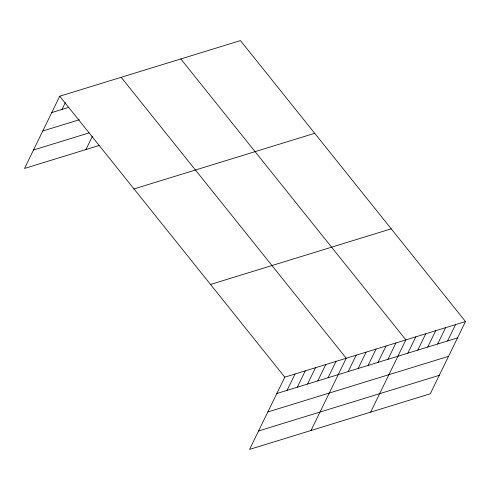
<?xml version="1.0" encoding="UTF-8"?>
<svg xmlns="http://www.w3.org/2000/svg" width="490" height="490" viewBox="0 0 490 490"><rect width="100%" height="100%" fill="white"/><g stroke="black" fill="none" stroke-linecap="round" stroke-linejoin="round"><path stroke-width="0.73" d="M465.5 321.544L284.8 377.165L249.563 449.41L430.269 393.788L465.5 321.544L240.437 40.59L59.731 96.212L24.5 168.456L99.427 145.389M62.003 109.405L65.323 102.594M85.94 149.542L92.365 136.367M287.067 390.359L295.041 374.017M297.308 387.21L305.276 370.863M307.549 384.056L315.517 367.714M317.79 380.901L325.758 364.56M328.024 377.753L335.999 361.412M311.003 430.496L346.24 358.257L121.171 77.304M348.206 371.543L356.175 355.195M358.141 368.48L366.116 352.139M368.082 365.424L376.051 349.082M378.023 362.361L385.991 346.02M387.958 359.305L395.932 342.963M370.636 412.139L405.867 339.901L180.804 58.947M407.839 353.186L415.808 336.844M417.774 350.13L425.749 333.782M427.715 347.067L435.684 330.726M437.65 344.011L445.624 327.663M447.591 340.948L455.559 324.607M51.762 112.559L68.588 107.377M42.765 131.001L79.337 119.744M33.498 150.007L89.082 132.894M134.003 188.926L314.709 133.304M210.529 284.451L391.228 228.83M276.826 393.513L457.531 337.892M267.834 411.955L448.534 356.334M258.561 430.961L439.261 375.34M59.731 96.212L284.8 377.165"/></g></svg>
